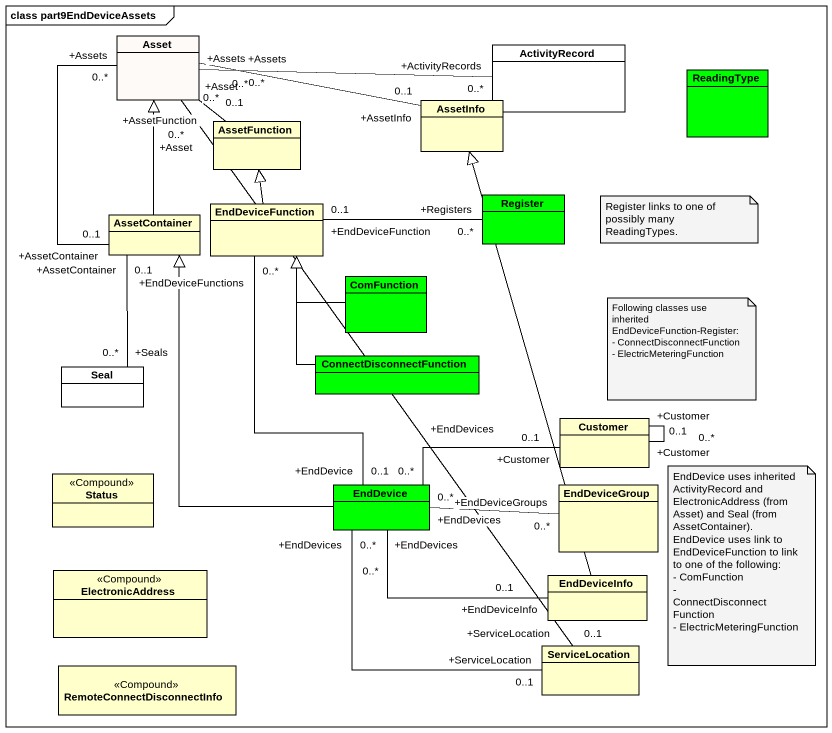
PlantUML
@startuml
mainframe class part9EndDeviceAssets
hide circle
hide empty members
class Asset #FEFAF7
class ActivityRecord #FFFFFF
class ReadingType #00FF00
class AssetFunction
class AssetInfo
class AssetContainer
class EndDeviceFunction
class Register #00FF00
class ComFunction #00FF00
class ConnectDisconnectFunction #00FF00
class Seal #FFFFFF
class Customer
class Status <<Compound>>
class EndDevice #00FF00
class EndDeviceGroup
class ElectronicAddress <<Compound>>
class EndDeviceInfo
class RemoteConnectDisconnectInfo <<Compound>>
class ServiceLocation
Asset "+Assets\n0..*" -right- "+ActivityRecords\n0..*" ActivityRecord
Asset "+Asset\n0..1" -- "+AssetFunction\n0..*" AssetFunction
Asset "+Assets\n0..*" -right- "+AssetInfo\n0..1" AssetInfo
Asset "+Assets\n0..*" -- "+AssetContainer\n0..1" AssetContainer
AssetContainer -up-|> Asset
AssetContainer "+AssetContainer\n0..1" -- "+Seals\n0..*" Seal
EndDeviceFunction -up-|> AssetFunction
Register "+Registers\n0..*" -left- "+EndDeviceFunction\n0..1" EndDeviceFunction
ComFunction -up-|> EndDeviceFunction
ConnectDisconnectFunction -up-|> EndDeviceFunction
Customer "+Customer\n0..1" -- "+Customer\n0..*" Customer
Customer "+Customer\n0..1" -left- "+EndDevices\n0..*" EndDevice
EndDevice -up-|> AssetContainer
EndDevice "+EndDevice\n0..1" -up- "+EndDeviceFunctions\n0..*" EndDeviceFunction
EndDevice "+EndDevices\n0..*" -right- "+EndDeviceInfo\n0..1" EndDeviceInfo
EndDeviceGroup "+EndDeviceGroups\n0..*" -left- "+EndDevices\n0..*" EndDevice
EndDeviceInfo -up-|> AssetInfo
ServiceLocation "+ServiceLocation\n0..1" -up- "+Asset\n0..*" Asset
ServiceLocation "+ServiceLocation\n0..1" -up- "+EndDevices\n0..*" EndDevice
note as N1
  Register links to one of possibly many ReadingTypes.
end note
note as N2
  Following classes use inherited EndDeviceFunction-Register:
  - ConnectDisconnectFunction
  - ElectricMeteringFunction
end note
note as N3
  EndDevice uses inherited ActivityRecord and ElectronicAddress (from Asset) and Seal (from AssetContainer).
  EndDevice uses link to EndDeviceFunction to link to one of the following:
  - ComFunction
  - ConnectDisconnectFunction
  - ElectricMeteringFunction
end note
@enduml
